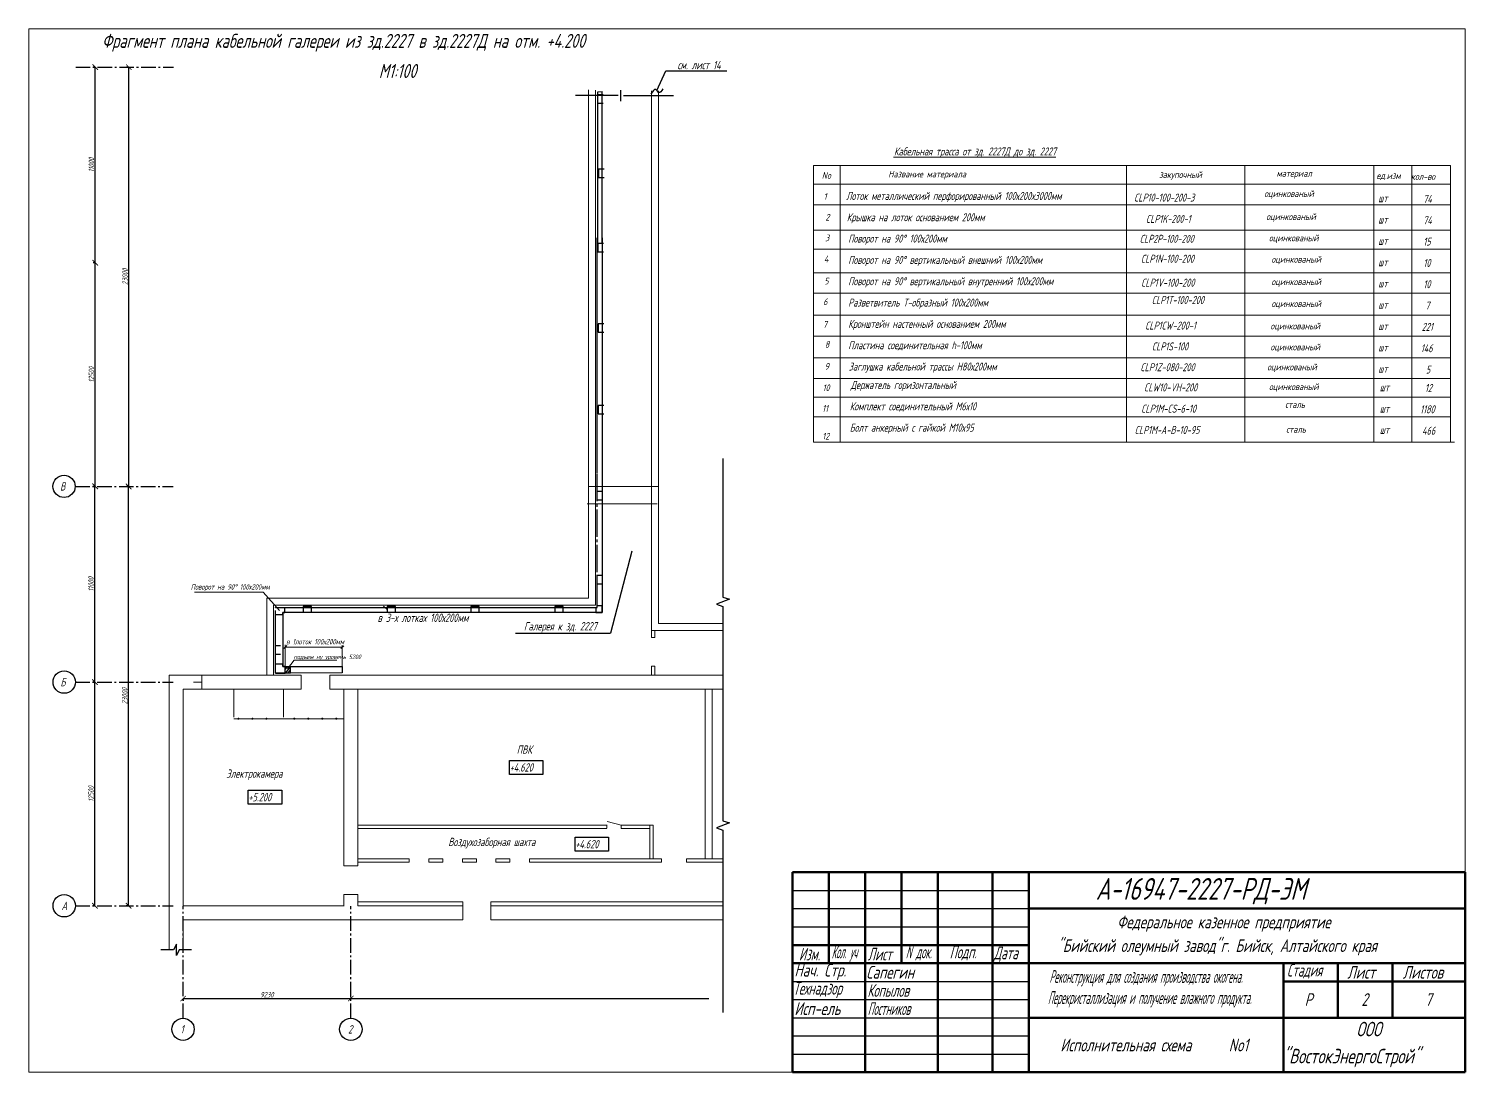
# Model space of a CAD drawing. Header units: millimetres. Extents: x -14296 to 10264, y -13087 to -5602.
# Drawn here: x -4976 to -4186, y -6176 to -5602 of the extents above; entities that cross this region are included whole.
import ezdxf

# ---------------------------------------------------------------- set-up
doc = ezdxf.new("R2010")
doc.units = ezdxf.units.MM
for name, pattern in [('gost6', [12, 8, -1.5, 1, -1.5]), ('K5LT_AXLED', [19.5, 15, -1.5, 1.5, -1.5]), ('K5LT_BASIC', [0]), ('PHANTOM2', [1.25, 0.625, -0.125, 0.125, -0.125, 0.125, -0.125])]:
    doc.linetypes.add(name, pattern=pattern)
for name, color, linetype, lineweight in [('КаБель силовой (Вновь)', 1, 'Continuous', 15), ('Линия выноска', 137, 'Continuous', 25), ('Осевая', 4, 'gost6', 25), ('Размерная', 4, 'Continuous', 25), ('Рамка толстая', 7, 'Continuous', 15), ('Рамка тонкая', 5, 'Continuous', 25), ('Строительный', 251, 'Continuous', 13), ('Текст', 7, 'Continuous', 20), ('ЭлектрооБорудование (Вновь)', 160, 'Continuous', 15)]:
    doc.layers.add(name, color=color, linetype=linetype, lineweight=lineweight)
doc.styles.add('gost shx', font='gost.shx', dxfattribs={"oblique": 15})
doc.styles.add('Simplex', font='simplex.shx', dxfattribs={"width": 0.7, "oblique": 15})

# ---------------------------------------------------------------- blocks, each defined once
blk = doc.blocks.new('_ArchTick')
at = {"color": 0, "const_width": 0.15}
blk.add_lwpolyline([(-0.5, -0.5), (0.5, 0.5)], dxfattribs=at)

msp = doc.modelspace()

# ---------------------------------------------------------------- linework, layer by layer
at = {"color": 18, "lineweight": 60, "true_color": 0x000000}
for p, q in [((-4555.81825, -6065.97227), (-4185.81825, -6065.97227)), ((-4555.81825, -6065.97227), (-4555.81825, -6175.97227)), ((-4535.81825, -6065.97227), (-4535.81825, -6115.97227)), ((-4515.81825, -6065.97227), (-4515.81825, -6175.97227)), ((-4495.81825, -6065.97227), (-4495.81825, -6115.97227)), ((-4475.81825, -6065.97227), (-4475.81825, -6175.97227)), ((-4445.81825, -6065.97227), (-4445.81825, -6175.97227)), ((-4425.81825, -6065.97227), (-4425.81825, -6175.97227)), ((-4185.81825, -6065.97227), (-4185.81825, -6175.97227)), ((-4425.81825, -6085.97227), (-4185.81825, -6085.97227)), ((-4555.81825, -6105.97227), (-4425.81825, -6105.97227)), ((-4555.81825, -6115.97227), (-4185.81825, -6115.97227)), ((-4285.81825, -6115.97227), (-4285.81825, -6175.97227)), ((-4255.81825, -6115.97227), (-4255.81825, -6145.97227)), ((-4225.81825, -6115.97227), (-4225.81825, -6145.97227)), ((-4285.81825, -6125.97227), (-4185.81825, -6125.97227)), ((-4425.81825, -6145.97227), (-4185.81825, -6145.97227)), ((-4555.81825, -6175.97227), (-4185.81825, -6175.97227))]:
    msp.add_line(p, q, dxfattribs=at)
at = {"color": 18, "lineweight": 25, "true_color": 0x000000}
for p, q in [((-4555.81825, -6075.97227), (-4425.81825, -6075.97227)), ((-4555.81825, -6085.97227), (-4425.81825, -6085.97227)), ((-4555.81825, -6095.97227), (-4425.81825, -6095.97227)), ((-4555.81825, -6125.97227), (-4425.81825, -6125.97227)), ((-4555.81825, -6135.97227), (-4425.81825, -6135.97227)), ((-4555.81825, -6145.97227), (-4425.81825, -6145.97227)), ((-4555.81825, -6155.97227), (-4425.81825, -6155.97227)), ((-4555.81825, -6165.97227), (-4425.81825, -6165.97227))]:
    msp.add_line(p, q, dxfattribs=at)
at = {"color": 18, "true_color": 0x000000}
msp.add_spline([(-4627.15384, -5635.05442), (-4629.21527, -5637.11585), (-4630.96806, -5635.36305), (-4633.65935, -5638.05434)], degree=3, dxfattribs=at)
at = {"layer": 'КаБель силовой (Вновь)', "color": 18, "lineweight": 25, "true_color": 0x000000}
for p, q in [((-4659.944, -5638.38059), (-4663.0196, -5638.38059)), ((-4663.0196, -5638.38059), (-4663.0196, -5642.99399)), ((-4663.0196, -5642.99399), (-4659.944, -5642.99399)), ((-4659.37359, -5679.23836), (-4662.4492, -5679.23836)), ((-4662.4492, -5679.23836), (-4662.4492, -5683.85177)), ((-4662.4492, -5683.85177), (-4659.37359, -5683.85177)), ((-4659.72198, -5720.04766), (-4662.79759, -5720.04766)), ((-4662.79759, -5720.04766), (-4662.79759, -5724.66107)), ((-4662.79759, -5724.66107), (-4659.72198, -5724.66107)), ((-4659.58553, -5764.32186), (-4662.66113, -5764.32186)), ((-4662.66113, -5764.32186), (-4662.66113, -5768.93526)), ((-4662.66113, -5768.93526), (-4659.58553, -5768.93526)), ((-4659.55767, -5809.18193), (-4662.63327, -5809.18193)), ((-4662.63327, -5809.18193), (-4662.63327, -5813.79534)), ((-4662.63327, -5813.79534), (-4659.55767, -5813.79534)), ((-4660.28719, -5856.49958), (-4663.3628, -5856.49958)), ((-4663.3628, -5856.49958), (-4663.3628, -5861.11299)), ((-4663.3628, -5861.11299), (-4660.28719, -5861.11299)), ((-4660.28719, -5902.63365), (-4663.3628, -5902.63365)), ((-4663.3628, -5902.63365), (-4663.3628, -5907.24705)), ((-4663.3628, -5907.24705), (-4660.28719, -5907.24705)), ((-4820.29065, -5919.82559), (-4824.90405, -5919.82559)), ((-4824.90405, -5919.82559), (-4824.90405, -5922.90119)), ((-4820.29065, -5922.90119), (-4820.29065, -5919.82559)), ((-4774.15658, -5919.82559), (-4778.76999, -5919.82559)), ((-4778.76999, -5919.82559), (-4778.76999, -5922.90119)), ((-4774.15658, -5922.90119), (-4774.15658, -5919.82559)), ((-4728.02252, -5919.82559), (-4732.63592, -5919.82559)), ((-4732.63592, -5919.82559), (-4732.63592, -5922.90119)), ((-4728.02252, -5922.90119), (-4728.02252, -5919.82559)), ((-4681.88845, -5919.82559), (-4686.50186, -5919.82559)), ((-4686.50186, -5919.82559), (-4686.50186, -5922.90119)), ((-4681.88845, -5922.90119), (-4681.88845, -5919.82559)), ((-4837.2785, -5941.35482), (-4840.3541, -5941.35482)), ((-4840.3541, -5941.35482), (-4840.3541, -5945.96823)), ((-4840.3541, -5945.96823), (-4837.2785, -5945.96823))]:
    msp.add_line(p, q, dxfattribs=at)
at = {"layer": 'Линия выноска', "color": 18, "linetype": 'ByBlock', "lineweight": -2, "true_color": 0x000000}
for p, q in [((-4625.49084, -5625.17367), (-4625.49084, -5625.17367)), ((-4655.80192, -5934.47949), (-4655.80192, -5934.47949))]:
    msp.add_line(p, q, dxfattribs=at)
at = {"layer": 'Линия выноска', "color": 18, "true_color": 0x000000}
for p, q in [((-4651.74628, -5638.75437), (-4675.1476, -5638.75437)), ((-4650.19552, -5641.82992), (-4650.22997, -5635.67881)), ((-4648.67497, -5638.74575), (-4621.32453, -5638.74575)), ((-4594.03608, -5838.32207), (-4594.03608, -5914.57843)), ((-4590.4051, -5915.82225), (-4597.66706, -5918.48506)), ((-4594.03608, -5914.57843), (-4590.4051, -5915.82225)), ((-4597.66706, -5918.48506), (-4594.03608, -5919.72277)), ((-4594.03608, -5919.72277), (-4594.03608, -6037.60261)), ((-4590.4051, -6038.84642), (-4597.66706, -6041.50924)), ((-4597.66706, -6041.50924), (-4594.03608, -6042.74694)), ((-4594.03608, -6037.60261), (-4590.4051, -6038.84642)), ((-4594.03608, -6042.74694), (-4594.03608, -6143.11447)), ((-4894.63844, -6105.51215), (-4896.15475, -6108.5877)), ((-4894.60399, -6111.66326), (-4894.63844, -6105.51215)), ((-4896.15475, -6108.5877), (-4903.25994, -6108.5877)), ((-4893.08768, -6108.5877), (-4894.60399, -6111.66326)), ((-4886.34411, -6108.5877), (-4893.08768, -6108.5877))]:
    msp.add_line(p, q, dxfattribs=at)
at = {"layer": 'Линия выноска', "color": 18, "lineweight": 25, "true_color": 0x000000}
msp.add_line((-4780.69831, -5919.5071), (-4778.52353, -5921.68188), dxfattribs=at)
at = {"layer": 'Линия выноска', "color": 18, "linetype": 'ByBlock', "lineweight": -2, "true_color": 0x000000}
for points in [[(-4630.43049, -5635.86064), (-4625.49084, -5625.17367)], [(-4625.49084, -5625.17367), (-4591.98365, -5625.17367)], [(-4644.18503, -5889.27789), (-4655.80192, -5934.47949)], [(-4708.09311, -5934.47949), (-4655.80192, -5934.47949)]]:
    msp.add_lwpolyline(points, dxfattribs=at)
at = {"layer": 'Осевая', "color": 18, "true_color": 0x000000}
for p, q in [((-4949.97912, -5623.08045), (-4896.15604, -5623.08045)), ((-4950.1629, -5853.7001), (-4896.33983, -5853.7001)), ((-4950.1629, -5961.34625), (-4896.33983, -5961.34625)), ((-4950.1629, -6084.37042), (-4896.33983, -6084.37042)), ((-4890.95752, -6146.19007), (-4890.95752, -6084.67798)), ((-4798.68939, -6146.19007), (-4798.68939, -6084.67798))]:
    msp.add_line(p, q, dxfattribs=at)
at = {"layer": 'Размерная', "color": 18, "true_color": 0x000000}
for p, q in [((-4939.8395, -5623.08045), (-4940.4645, -5623.08045)), ((-4939.2145, -5730.7266), (-4939.2145, -5623.08045)), ((-4921.38588, -5623.08045), (-4922.01088, -5623.08045)), ((-4920.76088, -5853.75077), (-4920.76088, -5623.08045)), ((-4939.8395, -5730.7266), (-4940.4645, -5730.7266)), ((-4939.8395, -5730.7266), (-4940.4645, -5730.7266)), ((-4939.2145, -5853.75077), (-4939.2145, -5730.7266)), ((-4940.02329, -5853.7001), (-4940.64829, -5853.7001)), ((-4939.8395, -5853.75077), (-4940.4645, -5853.75077)), ((-4939.39829, -5961.34625), (-4939.39829, -5853.7001)), ((-4921.56966, -5853.7001), (-4922.19466, -5853.7001)), ((-4921.38588, -5853.75077), (-4922.01088, -5853.75077)), ((-4920.94466, -6084.37042), (-4920.94466, -5853.7001)), ((-4940.02329, -5961.34625), (-4940.64829, -5961.34625)), ((-4940.02329, -5961.34625), (-4940.64829, -5961.34625)), ((-4939.39829, -6084.37042), (-4939.39829, -5961.34625)), ((-4940.02329, -6084.37042), (-4940.64829, -6084.37042)), ((-4921.56966, -6084.37042), (-4922.19466, -6084.37042)), ((-4890.95752, -6135.42545), (-4798.68939, -6135.42545)), ((-4890.95752, -6136.05045), (-4890.95752, -6136.67545)), ((-4798.68939, -6134.80045), (-4798.68939, -6134.17545)), ((-4798.68939, -6135.42545), (-4601.72509, -6135.42545))]:
    msp.add_line(p, q, dxfattribs=at)
at = {"layer": 'Рамка толстая', "color": 18, "true_color": 0x000000}
for p, q in [((-4975.81825, -6175.97227), (-4975.81825, -5601.97227)), ((-4975.81825, -5601.97227), (-4185.81825, -5601.97227)), ((-4185.81825, -5601.97227), (-4185.81825, -6175.97227)), ((-4975.81825, -6175.97227), (-4185.81825, -6175.97227))]:
    msp.add_line(p, q, dxfattribs=at)
at = {"layer": 'Рамка тонкая', "color": 18, "true_color": 0x000000}
for p, q in [((-4711.50004, -6004.43554), (-4693.04641, -6004.43554)), ((-4711.50004, -6012.12455), (-4711.50004, -6004.43554)), ((-4693.04641, -6004.43554), (-4693.04641, -6012.12455)), ((-4693.04641, -6012.12455), (-4711.50004, -6012.12455)), ((-4855.15881, -6020.7906), (-4836.70518, -6020.7906)), ((-4855.15881, -6028.47961), (-4855.15881, -6020.7906)), ((-4836.70518, -6020.7906), (-4836.70518, -6028.47961)), ((-4836.70518, -6028.47961), (-4855.15881, -6028.47961)), ((-4675.39544, -6046.61729), (-4656.94181, -6046.61729)), ((-4675.39544, -6054.3063), (-4675.39544, -6046.61729)), ((-4656.94181, -6046.61729), (-4656.94181, -6054.3063)), ((-4656.94181, -6054.3063), (-4675.39544, -6054.3063))]:
    msp.add_line(p, q, dxfattribs=at)
for centre in [(-4956.40208, -5853.70011), (-4956.31411, -5961.34625), (-4956.31411, -6084.37042), (-4890.95752, -6152.34128), (-4798.68939, -6152.34128)]:
    msp.add_circle(centre, 6.15121, dxfattribs=at)
at = {"layer": 'Строительный', "color": 18, "true_color": 0x000000}
for p, q in [((-4667.9762, -5838.53874), (-4667.9762, -5915.21218)), ((-4664.1317, -5838.53874), (-4664.1317, -5919.05669)), ((-4633.37566, -5838.53012), (-4633.37566, -5936.89519)), ((-4629.53115, -5838.53012), (-4629.53115, -5929.0524)), ((-4844.96751, -5915.21218), (-4844.96751, -5957.50174)), ((-4844.96751, -5915.21218), (-4667.9762, -5915.21218)), ((-4841.123, -5919.05669), (-4841.123, -5957.50174)), ((-4841.123, -5919.05669), (-4664.1317, -5919.05669)), ((-4633.37566, -5932.89691), (-4594.03608, -5932.89691)), ((-4633.37566, -5932.89691), (-4633.37566, -5936.89519)), ((-4631.53029, -5932.89691), (-4631.53029, -5936.89519)), ((-4629.53115, -5929.0524), (-4594.03608, -5929.0524)), ((-4631.53029, -5936.89519), (-4633.37566, -5936.89519)), ((-4633.37566, -5952.58078), (-4633.37566, -5957.50174)), ((-4633.37566, -5952.58078), (-4633.37566, -5957.50174)), ((-4631.53029, -5952.58078), (-4633.37566, -5952.58078)), ((-4631.53029, -5952.58078), (-4631.53029, -5957.50174)), ((-4898.64653, -6108.5877), (-4898.64653, -5957.50174)), ((-4898.64653, -5957.50174), (-4825.90849, -5957.50174)), ((-4880.62311, -5957.50174), (-4885.23652, -5957.50174)), ((-4880.62311, -5961.34625), (-4885.23652, -5961.34625)), ((-4880.62311, -5961.34625), (-4885.23652, -5961.34625)), ((-4880.62311, -5961.34625), (-4880.62311, -5957.50174)), ((-4880.62311, -5961.34625), (-4880.62311, -5957.50174)), ((-4880.62311, -5961.34625), (-4880.62311, -5965.19075)), ((-4880.62311, -5961.34625), (-4880.62311, -5965.19075)), ((-4825.90849, -5965.19075), (-4825.90849, -5957.50174)), ((-4810.22291, -5957.50174), (-4719.18502, -5957.50174)), ((-4810.22291, -5965.19075), (-4810.22291, -5957.50174)), ((-4719.18502, -5957.50174), (-4594.03608, -5957.50174)), ((-4890.95752, -6084.37042), (-4890.95752, -5965.19075)), ((-4890.95752, -5965.19075), (-4825.90849, -5965.19075)), ((-4880.62311, -5965.19075), (-4885.23652, -5965.19075)), ((-4863.00158, -5965.19075), (-4863.00158, -5980.56878)), ((-4835.74594, -5965.19075), (-4835.74594, -5980.56878)), ((-4810.22291, -5965.19075), (-4719.18502, -5965.19075)), ((-4802.53389, -6062.50371), (-4802.53389, -5965.19075)), ((-4794.84488, -6062.50371), (-4794.84488, -5965.19075)), ((-4719.18502, -5965.19075), (-4594.03608, -5965.19075)), ((-4625.21932, -5965.19075), (-4594.03608, -5965.19075)), ((-4802.53389, -5982.24002), (-4802.53389, -5977.62662)), ((-4863.00158, -5981.49146), (-4802.53389, -5981.49146)), ((-4794.84488, -6059.6951), (-4794.84488, -6042.77927)), ((-4802.53389, -6062.50371), (-4794.84488, -6062.50371)), ((-4802.53389, -6084.37042), (-4802.53389, -6078.18929)), ((-4802.53389, -6078.18929), (-4794.84488, -6078.18929)), ((-4794.84488, -6084.37042), (-4794.84488, -6078.18929)), ((-4794.84488, -6084.29993), (-4794.84488, -6082.30079)), ((-4794.84488, -6082.30079), (-4737.1773, -6082.30079)), ((-4737.1773, -6082.30079), (-4737.1773, -6092.05943)), ((-4721.68855, -6082.30079), (-4721.68855, -6092.05943)), ((-4721.68855, -6082.30079), (-4594.03608, -6082.30079)), ((-4652.21148, -6082.30079), (-4657.11603, -6082.30079)), ((-4898.64653, -6084.37042), (-4898.64653, -6092.05943)), ((-4890.95752, -6084.37042), (-4812.05665, -6084.37042)), ((-4812.05665, -6084.37042), (-4802.3685, -6084.37042)), ((-4794.84488, -6084.37042), (-4737.1773, -6084.37042)), ((-4721.68855, -6084.37042), (-4594.03608, -6084.37042)), ((-4652.21148, -6084.37042), (-4657.11603, -6084.37042)), ((-4890.95752, -6108.57307), (-4890.95752, -6092.05943)), ((-4890.95752, -6092.05943), (-4812.05665, -6092.05943)), ((-4812.05665, -6092.05943), (-4737.1773, -6092.05943)), ((-4721.68855, -6092.05943), (-4594.03608, -6092.05943))]:
    msp.add_line(p, q, dxfattribs=at)
at = {"layer": 'Строительный', "color": 18, "ltscale": 100, "true_color": 0x000000}
for p, q in [((-4603.84976, -5965.21407), (-4603.84976, -6058.55867)), ((-4600.00526, -5965.21407), (-4600.00526, -6058.55867)), ((-4657.82671, -6040.0518), (-4794.84488, -6040.0518)), ((-4657.82671, -6041.89716), (-4794.84488, -6041.89716)), ((-4657.89501, -6039.94783), (-4657.89501, -6041.79319)), ((-4650.09142, -6040.02904), (-4657.70423, -6038.04431)), ((-4632.45297, -6040.0518), (-4650.09142, -6040.0518)), ((-4650.09142, -6040.0518), (-4650.09142, -6041.89716)), ((-4634.29834, -6041.89716), (-4650.09142, -6041.89716)), ((-4634.29834, -6040.0518), (-4634.29834, -6058.50543)), ((-4632.45297, -6040.05086), (-4632.45297, -6058.50543)), ((-4766.54932, -6058.50543), (-4794.84488, -6058.50543)), ((-4766.54932, -6058.50543), (-4766.54932, -6060.35079)), ((-4748.0957, -6058.50543), (-4755.78471, -6058.50543)), ((-4755.78471, -6058.50543), (-4755.78471, -6060.35079)), ((-4748.0957, -6058.50543), (-4748.0957, -6060.35079)), ((-4729.64207, -6058.50543), (-4737.33108, -6058.50543)), ((-4737.33108, -6058.50543), (-4737.33108, -6060.35079)), ((-4729.64207, -6058.50543), (-4729.64207, -6060.35079)), ((-4711.18845, -6058.50543), (-4718.87746, -6058.50543)), ((-4718.87746, -6058.50543), (-4718.87746, -6060.35079)), ((-4711.18845, -6058.50543), (-4711.18845, -6060.35079)), ((-4627.86748, -6058.51216), (-4700.42383, -6058.50543)), ((-4700.42383, -6058.50543), (-4700.42383, -6060.35079)), ((-4627.85341, -6058.50814), (-4627.85341, -6060.3535)), ((-4594.03608, -6058.50543), (-4614.01307, -6058.50543)), ((-4614.01307, -6058.50543), (-4614.01307, -6060.35079)), ((-4766.54932, -6060.35079), (-4794.84488, -6060.35079)), ((-4748.0957, -6060.35079), (-4755.78471, -6060.35079)), ((-4729.64207, -6060.35079), (-4737.33108, -6060.35079)), ((-4711.18845, -6060.35079), (-4718.9584, -6060.35079)), ((-4627.89817, -6060.34641), (-4700.42383, -6060.35079)), ((-4594.03608, -6060.35079), (-4614.01307, -6060.35079))]:
    msp.add_line(p, q, dxfattribs=at)
at = {"layer": 'Строительный', "color": 18, "true_color": 0x000000}
for centre in [(-4860.49418, -5981.49146), (-4852.80517, -5981.49146), (-4845.11616, -5981.49146), (-4829.73814, -5981.49146), (-4822.04913, -5981.49146), (-4814.36012, -5981.49146), (-4806.67111, -5981.49146)]:
    msp.add_circle(centre, 0.30756, dxfattribs=at)
at = {"layer": 'ЭлектрооБорудование (Вновь)', "color": 18, "linetype": 'K5LT_BASIC', "lineweight": 15, "true_color": 0x000000}
for p, q in [((-4667.9762, -5672.85005), (-4667.9762, -5635.5267)), ((-4664.1317, -5673.1379), (-4664.1317, -5635.70131)), ((-4633.37566, -5673.1379), (-4633.37566, -5636.07098)), ((-4629.53115, -5673.71358), (-4629.53115, -5636.07098)), ((-4667.9762, -5720.07164), (-4667.9762, -5672.85005)), ((-4664.1317, -5720.07164), (-4664.1317, -5673.1379)), ((-4633.37566, -5719.67994), (-4633.37566, -5673.1379)), ((-4629.53115, -5719.28823), (-4629.53115, -5673.71358)), ((-4544.16541, -5829.43641), (-4544.16541, -5677.20799)), ((-4544.16541, -5677.20799), (-4193.95596, -5677.20799)), ((-4529.6637, -5677.20799), (-4544.16541, -5677.20799)), ((-4544.16541, -5677.20799), (-4544.16541, -5687.53165)), ((-4544.16541, -5677.20799), (-4544.16541, -5698.88237)), ((-4544.16541, -5677.20799), (-4544.16541, -5723.20129)), ((-4529.6637, -5829.43641), (-4529.6637, -5677.20799)), ((-4306.99669, -5677.20799), (-4372.17913, -5677.20799)), ((-4372.17913, -5677.20799), (-4372.17913, -5829.43641)), ((-4306.99669, -5829.43641), (-4306.99669, -5677.20799)), ((-4215.17032, -5677.20799), (-4236.10483, -5677.20799)), ((-4236.10483, -5677.20799), (-4236.10483, -5829.43641)), ((-4215.17032, -5829.43641), (-4215.17032, -5677.20799)), ((-4193.95596, -5677.20799), (-4193.95596, -5829.43641)), ((-4544.16541, -5687.53165), (-4193.95596, -5687.53165)), ((-4193.95596, -5687.53165), (-4193.95596, -5701.31713)), ((-4544.16541, -5698.88237), (-4193.95596, -5698.88237)), ((-4193.95596, -5698.88237), (-4193.95596, -5712.82478)), ((-4629.53115, -5838.53012), (-4629.53115, -5719.28823)), ((-4539.67655, -5712.82478), (-4544.16541, -5712.82478)), ((-4193.95596, -5712.82478), (-4539.67655, -5712.82478)), ((-4667.9762, -5838.53874), (-4667.9762, -5720.07164)), ((-4664.1317, -5838.53874), (-4664.1317, -5720.07164)), ((-4633.37566, -5838.53012), (-4633.37566, -5719.67994)), ((-4544.16541, -5723.20129), (-4193.95596, -5723.20129)), ((-4193.95596, -5723.20129), (-4193.95596, -5736.27191)), ((-4193.95596, -5736.27191), (-4544.16541, -5736.27191)), ((-4544.16541, -5736.27191), (-4544.16541, -5747.3455)), ((-4544.16541, -5747.3455), (-4193.95596, -5747.3455)), ((-4193.95596, -5747.3455), (-4193.95596, -5759.60555)), ((-4193.95596, -5759.60555), (-4544.16541, -5759.60555)), ((-4544.16541, -5759.60555), (-4544.16541, -5771.07461)), ((-4544.16541, -5771.07461), (-4193.95596, -5771.07461)), ((-4193.95596, -5771.07461), (-4193.95596, -5782.93918)), ((-4193.95596, -5782.93918), (-4544.16541, -5782.93918)), ((-4544.16541, -5782.93918), (-4544.16541, -5794.40827)), ((-4544.16541, -5794.40827), (-4193.95596, -5794.40827)), ((-4193.95596, -5794.40827), (-4193.95596, -5804.69087)), ((-4193.95596, -5804.69087), (-4544.16541, -5804.69087)), ((-4544.16541, -5804.69087), (-4544.16541, -5815.36898)), ((-4544.16541, -5815.36898), (-4193.95596, -5815.36898)), ((-4191.68189, -5829.43641), (-4544.16541, -5829.43641)), ((-4372.17913, -5829.43641), (-4529.6637, -5829.43641)), ((-4236.10483, -5829.43641), (-4306.99669, -5829.43641)), ((-4193.95596, -5829.43641), (-4215.17032, -5829.43641)), ((-4667.9762, -5853.7001), (-4667.9762, -5853.7001)), ((-4667.9762, -5853.7001), (-4629.53115, -5853.7001)), ((-4667.9762, -5853.7001), (-4629.53115, -5853.7001)), ((-4663.17297, -5846.61637), (-4663.17297, -5846.61637)), ((-4629.53115, -5853.7001), (-4629.53115, -5846.01109)), ((-4629.53115, -5853.7001), (-4629.53115, -5846.01109)), ((-4630.2799, -5863.21846), (-4668.72495, -5863.21846)), ((-4846.97073, -5911.88397), (-4884.60096, -5911.88397)), ((-4837.95568, -5921.9967), (-4846.97073, -5911.88397)), ((-4835.44763, -5942.84353), (-4833.90355, -5941.26574)), ((-4833.90355, -5941.26574), (-4835.44763, -5942.84353)), ((-4835.44763, -5942.84353), (-4833.90355, -5941.26574)), ((-4834.77395, -5942.15515), (-4835.44763, -5942.84353)), ((-4834.77395, -5952.79044), (-4834.77395, -5940.92582)), ((-4834.77395, -5940.92582), (-4834.77395, -5942.15515)), ((-4833.90355, -5941.26574), (-4834.77395, -5942.15515)), ((-4834.77395, -5942.15515), (-4803.3894, -5942.15515)), ((-4804.15809, -5942.92535), (-4802.6065, -5941.37071)), ((-4803.3894, -5942.15515), (-4804.15809, -5942.92535)), ((-4803.3894, -5942.15515), (-4803.3894, -5941.1208)), ((-4803.3894, -5941.1208), (-4803.3894, -5942.15515)), ((-4802.6065, -5941.37071), (-4803.3894, -5942.15515)), ((-4803.3894, -5942.15515), (-4803.3894, -5953.34889)), ((-4834.77395, -5956.41722), (-4831.80915, -5956.41722)), ((-4833.59616, -5954.03263), (-4829.78195, -5949.26365)), ((-4831.80915, -5956.41722), (-4833.24737, -5956.41722)), ((-4829.78195, -5949.26365), (-4806.46398, -5949.26365))]:
    msp.add_line(p, q, dxfattribs=at)
at = {"layer": 'ЭлектрооБорудование (Вновь)', "color": 18, "linetype": 'K5LT_BASIC', "lineweight": 25, "true_color": 0x000000}
for p, q in [((-4662.79759, -5636.71999), (-4660.42992, -5636.51967)), ((-4662.79759, -5720.04766), (-4662.79759, -5636.71999)), ((-4660.42992, -5720.04766), (-4660.42992, -5636.51967)), ((-4663.17297, -5724.81847), (-4663.17297, -5717.04359)), ((-4660.42992, -5717.04359), (-4660.42992, -5923.0558)), ((-4663.17297, -5846.61637), (-4663.17297, -5724.81847)), ((-4840.04105, -5951.5095), (-4840.04105, -5924.166)), ((-4840.04105, -5924.166), (-4836.09561, -5924.166)), ((-4660.42992, -5923.0558), (-4836.09561, -5923.0558)), ((-4836.09561, -5923.0558), (-4836.09561, -5952.79044)), ((-4836.09561, -5924.166), (-4836.09561, -5923.0558)), ((-4836.09561, -5923.0558), (-4834.90439, -5923.0558)), ((-4834.90439, -5923.0558), (-4834.90439, -5920.39455)), ((-4834.90439, -5920.39455), (-4664.04002, -5920.39455)), ((-4664.04002, -5920.39455), (-4664.04002, -5923.0558)), ((-4664.04002, -5923.0558), (-4660.42992, -5923.0558)), ((-4660.42992, -5919.37078), (-4663.17297, -5919.37078)), ((-4660.42992, -5923.0558), (-4660.42992, -5919.37078)), ((-4836.09561, -5951.5095), (-4840.04105, -5951.5095)), ((-4803.42569, -5956.33497), (-4840.04105, -5956.43104)), ((-4840.04105, -5956.43104), (-4834.77395, -5956.43104)), ((-4836.09561, -5952.79044), (-4836.09561, -5951.5095)), ((-4836.09561, -5952.79044), (-4803.42569, -5952.79044)), ((-4834.77395, -5952.79044), (-4836.09561, -5952.79044)), ((-4834.77395, -5956.43104), (-4834.77395, -5952.79044)), ((-4831.80915, -5952.79044), (-4834.77395, -5956.43104)), ((-4834.77395, -5954.44396), (-4833.44104, -5952.94613)), ((-4834.77395, -5956.43104), (-4834.77395, -5954.44396)), ((-4833.24737, -5956.41722), (-4831.96477, -5954.91178)), ((-4831.80915, -5956.41722), (-4831.80915, -5952.79044)), ((-4803.42569, -5952.79044), (-4803.42569, -5956.33497))]:
    msp.add_line(p, q, dxfattribs=at)
at = {"layer": 'ЭлектрооБорудование (Вновь)', "color": 18, "linetype": 'K5LT_AXLED', "lineweight": 25, "true_color": 0x000000}
for p, q in [((-4663.17297, -5920.39455), (-4663.17297, -5846.61637)), ((-4840.04105, -5956.43104), (-4840.04105, -5920.39455)), ((-4840.04105, -5920.39455), (-4663.17297, -5920.39455))]:
    msp.add_line(p, q, dxfattribs=at)

# ---------------------------------------------------------------- block references
at = {"layer": 'Размерная', "color": 18, "true_color": 0x000000, "xscale": 3, "yscale": 3, "zscale": 3}
for p, rotation in [((-4939.2145, -5623.08045), 90), ((-4920.76088, -5623.08045), 90), ((-4939.2145, -5730.7266), 90), ((-4939.2145, -5730.7266), 270), ((-4939.39829, -5853.7001), 90), ((-4939.2145, -5853.75077), 270), ((-4920.94466, -5853.7001), 90), ((-4920.76088, -5853.75077), 270), ((-4939.39829, -5961.34625), 90), ((-4939.39829, -5961.34625), 270), ((-4939.39829, -6084.37042), 270), ((-4920.94466, -6084.37042), 270), ((-4890.95752, -6135.42545), 180)]:
    msp.add_blockref('_ArchTick', p, dxfattribs=dict(at, rotation=rotation))
msp.add_blockref('_ArchTick', (-4798.68939, -6135.42545), dxfattribs=at)

# ---------------------------------------------------------------- texts
at = {"color": 18, "true_color": 0x000000, "style": 'Simplex', "oblique": 15}
for s, height, width, p in [('А-16947-2227-РД-ЭМ', 12, 0.7, (-4389.02594, -6081.11512)), ('Федеральное казенное предприятие', 7, 0.7, (-4377.25009, -6096.8056)), ('Кол. уч', 7, 0.4, (-4534.31013, -6113.3056)), ('N', 7, 0.5, (-4493.56051, -6113.3056)), ('Подп.', 7, 0.6, (-4469.36291, -6113.3056)), ('"Бийский олеумный завод"г. Бийск, Алтайского края', 7, 0.7, (-4410.0753, -6109.8056)), ('Изм.', 7, 0.6, (-4552.26291, -6114.47227)), ('Лист', 7, 0.6, (-4514.3988, -6114.47227)), ('док.', 7, 0.5, (-4487.99308, -6113.3056)), ('Дата', 7, 0.6, (-4445.06483, -6113.8056)), ('Нач. Стр.', 7, 0.7, (-4554.75158, -6123.3056)), ('Сапегин', 7, 0.7, (-4515.19816, -6124.47227)), ('Реконструкция для создания производства окогена.', 7, 0.4, (-4414.51013, -6126.8056)), ('Стадия', 7, 0.6, (-4283.86675, -6123.3056)), ('Лист', 7, 0.7, (-4250.73491, -6124.47227)), ('Листов', 7, 0.7, (-4220.19282, -6124.47227)), ('Технадзор', 7, 0.6, (-4555.41825, -6133.3056)), ('Копылов', 7, 0.6, (-4514.61825, -6134.47227)), ('Исп-ель', 7, 0.7, (-4554.75158, -6144.47227)), ('Постников', 7, 0.5, (-4514.48491, -6144.47227)), ('Перекристаллизация и получение влажного продукта.', 7, 0.4, (-4415.37595, -6138.40217)), ('Р', 7, 0.7, (-4274.1441, -6139.47227)), ('2', 7, 0.7, (-4242.92274, -6139.47227)), ('7', 7, 0.7, (-4207.92274, -6139.47227)), ('ООО', 8, 0.7, (-4245.69004, -6156.21036)), ('Исполнительная схема ', 7, 0.7, (-4408.49004, -6164.48659)), ('No1', 7, 0.7, (-4315.8567, -6164.48659)), ('"ВостокЭнергоСтрой"', 8, 0.7, (-4286.01288, -6171.0675))]:
    msp.add_text(s, height=height, dxfattribs=dict(at, width=width)).set_placement(p)
at = {"layer": 'Линия выноска', "color": 18, "true_color": 0x000000, "char_height": 4.6134065, "attachment_point": 2, "line_spacing_factor": 0.685714, "style": 'Simplex'}
for s, insert in [('см. лист 14', (-4607.19945, -5619.63758)), ('Галерея к зд. 2227', (-4683.48532, -5928.32828))]:
    msp.add_mtext(s, dxfattribs=dict(at, insert=insert))
at = {"layer": 'Размерная', "color": 18, "true_color": 0x000000, "char_height": 3, "attachment_point": 5, "rotation": 90, "style": 'Simplex'}
for s, insert in [('11000', (-4941.3395, -5676.90352)), ('23000', (-4922.88588, -5738.41561)), ('12500', (-4941.3395, -5792.23869)), ('11000', (-4941.52329, -5907.52317)), ('23000', (-4923.06966, -5969.03526)), ('12500', (-4941.52329, -6022.85834))]:
    msp.add_mtext(s, dxfattribs=dict(at, insert=insert))
at = {"layer": 'Размерная', "color": 18, "true_color": 0x000000, "insert": (-4844.82345, -6133.30045), "char_height": 3, "attachment_point": 5, "style": 'Simplex'}
msp.add_mtext('9230', dxfattribs=at)
at = {"layer": 'Текст', "color": 18, "linetype": 'PHANTOM2', "lineweight": 15, "true_color": 0x000000, "style": 'Simplex', "oblique": 15, "width": 0.7}
for s, height, p in [('Фрагмент плана кабельной галереи из зд.2227 в зд.2227Д на отм. +4.200', 7.6890109, (-4935.50821, -5612.48977)), ('М1:100', 7.689011, (-4783.30518, -5629.06209)), ('%%UКабельная трасса от зд. 2227Д до зд. 2227', 4.3995708, (-4499.9756, -5671.67497)), ('Лоток металлический перфорированный 100х200х3000мм', 4.3995708, (-4526.29698, -5696.15185)), ('CLP10-100-200-3', 4.3995708, (-4368.0011, -5697.05068)), ('шт', 4.399571, (-4233.69792, -5697.37994)), ('74', 4.399571, (-4208.98366, -5697.78394)), ('Крышка на лоток основанием 200мм', 4.3995708, (-4525.92526, -5707.86934)), ('CLP1K-200-1', 4.3995708, (-4361.47507, -5708.78287)), ('шт', 4.399571, (-4233.69792, -5709.11213)), ('74', 4.399571, (-4208.98366, -5709.51613)), ('Поворот на 90° 100х200мм', 4.3995708, (-4525.1456, -5719.60155)), ('CLP2P-100-200', 4.3995708, (-4364.88246, -5719.73306)), ('шт', 4.399571, (-4233.69792, -5720.84431)), ('15', 4.399571, (-4208.91033, -5721.24832)), ('Поворот на 90° вертикальный внешний 100х200мм', 4.3995708, (-4525.1456, -5731.33374)), ('CLP1N-100-200', 4.3995708, (-4364.27114, -5730.68324)), ('шт', 4.399571, (-4233.69792, -5732.5765)), ('10', 4.399571, (-4208.87139, -5732.98051)), ('Поворот на 90° вертикальный внутренний 100х200мм', 4.3995708, (-4525.1456, -5743.06593)), ('CLP1V-100-200', 4.3995708, (-4364.12449, -5743.8487)), ('шт', 4.399571, (-4233.69792, -5744.30869)), ('10', 4.399571, (-4208.87139, -5744.7127)), ('Разветвитель Т-образный 100х200мм', 4.3995708, (-4525.1456, -5754.79812)), ('CLP1Т-100-200', 4.3995708, (-4358.2605, -5753.36561)), ('шт', 4.399571, (-4233.69792, -5756.04088)), ('7', 4.39957, (-4207.81044, -5756.44489)), ('Кронштейн настенный основанием 200мм', 4.3995708, (-4525.1456, -5766.53031)), ('CLP1CW-200-1', 4.3995708, (-4361.92279, -5767.45669)), ('шт', 4.399571, (-4233.69792, -5767.77307)), ('221', 4.399571, (-4209.79025, -5768.17708)), ('Пластина соединительная h-100мм', 4.3995708, (-4525.1456, -5778.2625)), ('CLP1S-100', 4.399571, (-4358.20974, -5778.90909)), ('шт', 4.399571, (-4233.69792, -5779.50526)), ('146', 4.399571, (-4210.29265, -5779.90927)), ('Заглушка кабельной трассы Н80х200мм', 4.3995708, (-4524.87405, -5789.99469)), ('CLP1Z-080-200', 4.3995708, (-4364.50774, -5790.36815)), ('шт', 4.399571, (-4233.69792, -5791.23745)), ('5', 4.39957, (-4207.48276, -5791.64146)), ('Держатель горизонтальный', 4.3995708, (-4523.78499, -5800.13282)), ('CLW10-VH-200', 4.3995708, (-4362.47514, -5801.43731)), ('шт', 4.399571, (-4232.85516, -5801.37559)), ('12', 4.399571, (-4208.02863, -5801.77959)), ('Комплект соединительный М6х10', 4.3995708, (-4524.30284, -5811.86501)), ('CLP1M-CS-6-10', 4.3995708, (-4364.08832, -5813.1695)), ('шт', 4.399571, (-4232.85516, -5813.10778)), ('1180', 4.399571, (-4210.66837, -5813.51178)), ('Болт анкерный с гайкой М10х95', 4.3995708, (-4524.30284, -5823.5972)), ('CLP1M-A-B-10-95', 4.3995708, (-4367.64692, -5824.90169)), ('шт', 4.399571, (-4232.85516, -5824.83997)), ('466', 4.399571, (-4209.57304, -5825.24397)), ('В', 4.61341, (-4958.59401, -5856.00681)), ('Поворот на 90° 100х200мм', 3, (-4886.69332, -5910.48612)), ('в 3-х лотках 100х200мм', 4.6134065, (-4783.99007, -5928.2835)), ('в 1лоток 100х200мм', 3, (-4834.26241, -5940.61494)), ('Б', 4.61341, (-4958.3931, -5963.65295)), ('ПВК', 4.613407, (-4707.46221, -6000.79289)), ('Электрокамера', 4.6134065, (-4867.20376, -6013.97505)), ('+4.620', 4.613407, (-4711.41949, -6010.58675)), ('+5.200', 4.613407, (-4855.07826, -6026.9418)), ('Воздухозаборная шахта', 4.6134065, (-4745.12411, -6051.5865)), ('+4.620', 4.613407, (-4675.31489, -6052.7685)), ('А', 4.61341, (-4957.77502, -6086.67713)), ('1', 4.61341, (-4892.3445, -6154.64798)), ('2', 4.61341, (-4800.18931, -6154.64798))]:
    msp.add_text(s, height=height, dxfattribs=at).set_placement(p)
at = {"layer": 'ЭлектрооБорудование (Вновь)', "color": 18, "linetype": 'PHANTOM2', "lineweight": 15, "true_color": 0x000000, "style": 'gost shx', "oblique": 15}
for s, height, p in [('No', 3.666309, (-4539.67632, -5684.51531)), ('Название материала', 3.666309, (-4503.15105, -5683.78717)), ('закупочный', 3.666309, (-4354.1414, -5684.08334)), ('материал', 3.666309, (-4289.59062, -5683.39679)), ('ед.изм', 3.666309, (-4234.68214, -5684.68117)), ('кол-во', 3.666309, (-4215.67882, -5685.10645)), ('1', 3.66631, (-4538.65228, -5696.07002)), ('оцинкованый', 3.666309, (-4296.37637, -5694.53292)), ('оцинкованый', 3.666309, (-4295.26751, -5707.20032)), ('2', 3.66631, (-4537.70135, -5707.48944)), ('3', 3.66631, (-4537.88847, -5718.84259)), ('оцинкованый', 3.666309, (-4293.76624, -5718.88873)), ('4', 3.66631, (-4538.49577, -5730.5068)), ('оцинкованый', 3.666309, (-4292.42594, -5730.67398)), ('5', 3.66631, (-4538.35543, -5742.63758)), ('оцинкованый', 3.666309, (-4292.42594, -5742.99491)), ('6', 3.66631, (-4538.95017, -5753.99076)), ('оцинкованый', 3.666309, (-4292.42594, -5755.04802)), ('7', 3.66631, (-4539.04741, -5766.3957)), ('оцинкованый', 3.666309, (-4292.96205, -5767.36895)), ('8', 3.66631, (-4538.03445, -5777.44308)), ('оцинкованый', 3.666309, (-4292.96205, -5778.88637)), ('9', 3.66631, (-4538.11133, -5789.51888)), ('оцинкованый', 3.666309, (-4294.73762, -5789.87296)), ('10', 3.666309, (-4539.23621, -5801.29709)), ('оцинкованый', 3.666309, (-4293.76245, -5800.73745)), ('11', 3.666309, (-4539.49527, -5812.65717)), ('сталь', 3.666309, (-4284.86254, -5810.53184)), ('сталь', 3.666309, (-4284.32054, -5824.14327)), ('12', 3.666309, (-4539.43224, -5827.9349)), ('подъем ну уровень 5200', 2.5, (-4830.14239, -5948.72303))]:
    msp.add_text(s, height=height, dxfattribs=at).set_placement(p)

doc.saveas('drawing.dxf')
